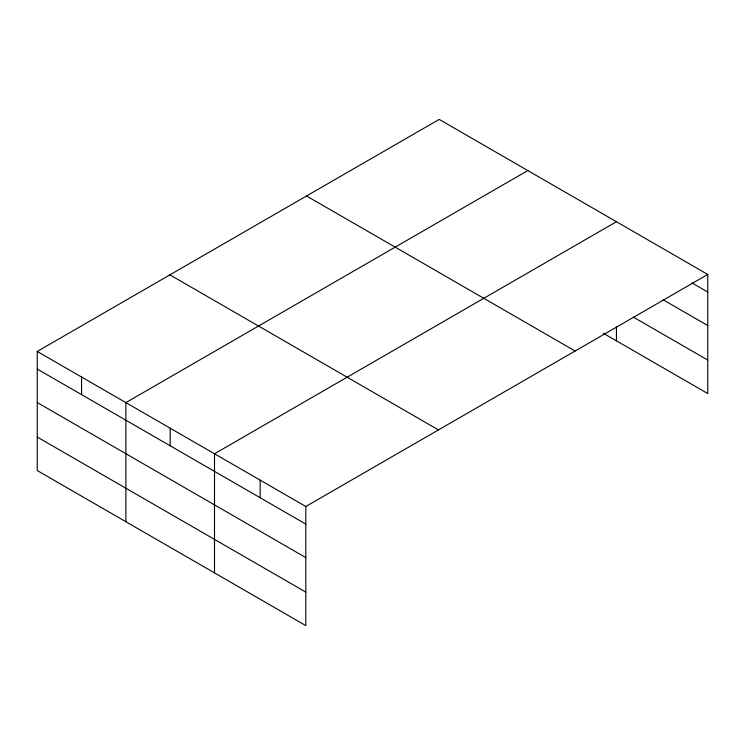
<?xml version="1.0" encoding="UTF-8"?>
<svg xmlns="http://www.w3.org/2000/svg" width="745" height="745" viewBox="0 0 745 745"><rect width="100%" height="100%" fill="white"/><g stroke="black" fill="none" stroke-linecap="round" stroke-linejoin="round"><path stroke-width="1.12" d="M37.25 351.444L305.813 506.498L305.813 625.604L37.25 470.551L37.25 351.444L439.187 119.396L707.75 274.449L707.75 393.556L603.348 333.276M527.814 170.558L125.877 402.617L125.877 521.724M616.441 221.731L214.504 453.779L214.504 572.886M305.813 506.498L707.75 274.449M691.872 282.867L707.75 292.04M663.087 299.751L707.75 325.537M633.315 317.072L707.75 360.049M306.549 195.972L575.112 351.025M169.888 274.868L438.451 429.921M37.25 369.045L305.813 524.098M37.25 402.542L305.813 557.595M37.25 437.054L305.813 592.107M616.441 326.971L616.441 340.838M260.154 480.143L260.154 497.735M170.186 428.198L170.186 445.789M81.559 377.035L81.559 394.627"/></g></svg>
